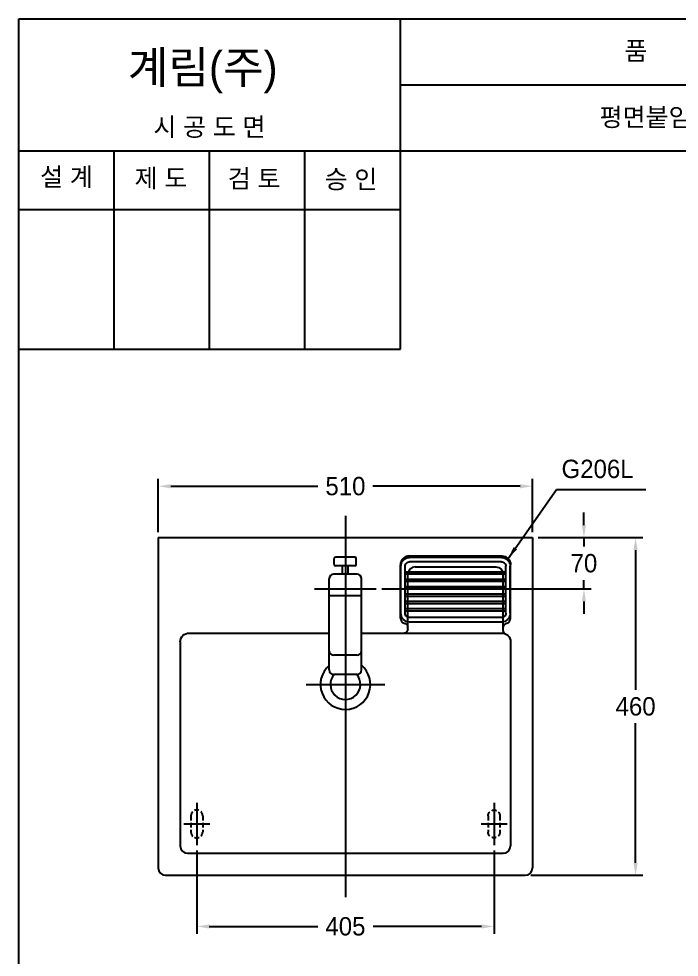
# Model space of a CAD drawing. Header units: millimetres. Extents: x 0 to 5723, y -67 to 2530.
# Drawn here: x 1923 to 2823, y 1252 to 2530 of the extents above; entities that cross this region are included whole.
import ezdxf
from ezdxf.enums import TextEntityAlignment as Align
from ezdxf.lldxf.tags import DXFTag

# ---------------------------------------------------------------- set-up
doc = ezdxf.new("R2010")
doc.units = ezdxf.units.MM
doc.linetypes.add('DASHED2', pattern=[9.525, 6.35, -3.175])
for name, color, linetype in [('TEXT', 7, 'Continuous'), ('내부선 및 부속', 4, 'Continuous'), ('도각라인', 255, 'Continuous'), ('외형선', 3, 'Continuous'), ('점선', 6, 'DASHED2'), ('중심선', 1, 'DASHED'), ('치수선', 7, 'Continuous')]:
    doc.layers.add(name, color=color, linetype=linetype)
doc.styles.add('____', font='')
doc.styles.add('타이틀', font='H2GTRM.TTF', dxfattribs={"height": 25})
doc.styles.get('____').set_extended_font_data('굴림')
tags = doc.linetypes.add('DASHDOT', pattern=[70, 31, -13, 13, -13]).pattern_tags.tags
tags[10:11] = [DXFTag(74, 4), DXFTag(75, 0), DXFTag(340, '0'), DXFTag(46, 0.0), DXFTag(50, 0.0), DXFTag(44, 0.0), DXFTag(45, 0.0)]
tags[8:9] = [DXFTag(74, 4), DXFTag(75, 0), DXFTag(340, '0'), DXFTag(46, 0.0), DXFTag(50, 0.0), DXFTag(44, 0.0), DXFTag(45, 0.0)]
tags[6:7] = [DXFTag(74, 4), DXFTag(75, 0), DXFTag(340, '0'), DXFTag(46, 0.0), DXFTag(50, 0.0), DXFTag(44, 0.0), DXFTag(45, 0.0)]
tags[4:5] = [DXFTag(74, 4), DXFTag(75, 0), DXFTag(340, '0'), DXFTag(46, 0.0), DXFTag(50, 0.0), DXFTag(44, 0.0), DXFTag(45, 0.0)]
tags = doc.linetypes.add('DASHED', pattern=[25.72, 12.86, -12.86]).pattern_tags.tags
tags[6:7] = [DXFTag(74, 4), DXFTag(75, 0), DXFTag(340, '0'), DXFTag(46, 0.0), DXFTag(50, 0.0), DXFTag(44, 0.0), DXFTag(45, 0.0)]
tags[4:5] = [DXFTag(74, 4), DXFTag(75, 0), DXFTag(340, '0'), DXFTag(46, 0.0), DXFTag(50, 0.0), DXFTag(44, 0.0), DXFTag(45, 0.0)]
doc.dimstyles.new('MSADIM', dxfattribs={"dimtxt": 33, "dimasz": 17, "dimexe": 10, "dimexo": 7.5, "dimgap": 10, "dimtad": 0, "dimtih": 1, "dimtoh": 1, "dimdec": 0, "dimzin": 1, "dimdsep": 46, "dimtxsty": '____', "dimcen": 11.25, "dimadec": 0, "dimazin": 0, "dimtfac": 1, "dimtdec": 0, "dimtix": 1, "dimtmove": 0, "dimatfit": 3, "dimfxl": 0, "dimtolj": 1, "dimtzin": 1, "dimarcsym": 0})

# ---------------------------------------------------------------- blocks, each defined once
blk = doc.blocks.new('*D17')
at = {"layer": '치수선', "color": 0, "linetype": 'Continuous', "lineweight": -2}
for p, q in [((2113.6, 1830.8), (2113.6, 1903.3)), ((2130.6, 1893.3), (2331.2, 1893.3)), ((2606.6, 1893.3), (2405.9, 1893.3)), ((2623.6, 1830.8), (2623.6, 1903.3))]:
    blk.add_line(p, q, dxfattribs=at)
at = {"layer": '치수선', "color": 0, "linetype": 'Continuous'}
for points in [[(2130.6, 1896.1), (2130.6, 1890.4), (2113.6, 1893.3)], [(2606.6, 1896.1), (2606.6, 1890.4), (2623.6, 1893.3)]]:
    blk.add_solid(points, dxfattribs=at)
at = {"layer": '치수선', "color": 0, "linetype": 'Continuous', "insert": (2368.6, 1893.3), "char_height": 25, "attachment_point": 5, "style": '____'}
blk.add_mtext('\\A1;510', dxfattribs=at)
blk = doc.blocks.new('*D18')
at = {"layer": '치수선', "color": 0, "linetype": 'Continuous', "lineweight": -2}
for p, q in [((2693.6, 1840.3), (2693.6, 1857.3)), ((2631.1, 1823.3), (2703.6, 1823.3)), ((2693.6, 1823.3), (2693.6, 1811.1)), ((2693.6, 1753.3), (2693.6, 1765.4)), ((2418.1, 1753.3), (2703.6, 1753.3)), ((2693.6, 1736.3), (2693.6, 1719.3))]:
    blk.add_line(p, q, dxfattribs=at)
at = {"layer": '치수선', "color": 0, "linetype": 'Continuous'}
for points in [[(2690.8, 1840.3), (2696.4, 1840.3), (2693.6, 1823.3)], [(2690.8, 1736.3), (2696.4, 1736.3), (2693.6, 1753.3)]]:
    blk.add_solid(points, dxfattribs=at)
at = {"layer": '치수선', "color": 0, "linetype": 'Continuous', "insert": (2693.6, 1788.3), "char_height": 25, "attachment_point": 5, "style": '____'}
blk.add_mtext('\\A1;70', dxfattribs=at)
blk = doc.blocks.new('*D19')
at = {"layer": '치수선', "color": 0, "linetype": 'Continuous', "lineweight": -2}
for p, q in [((2631.1, 1823.3), (2774, 1823.3)), ((2764, 1806.3), (2764, 1616.1)), ((2764, 1380.3), (2764, 1570.4)), ((2621.1, 1363.3), (2774, 1363.3))]:
    blk.add_line(p, q, dxfattribs=at)
at = {"layer": '치수선', "color": 0, "linetype": 'Continuous'}
for points in [[(2761.1, 1806.3), (2766.8, 1806.3), (2764, 1823.3)], [(2761.1, 1380.3), (2766.8, 1380.3), (2764, 1363.3)]]:
    blk.add_solid(points, dxfattribs=at)
at = {"layer": '치수선', "color": 0, "linetype": 'Continuous', "insert": (2764, 1593.3), "char_height": 25, "attachment_point": 5, "style": '____'}
blk.add_mtext('\\A1;460', dxfattribs=at)
blk = doc.blocks.new('*D20')
at = {"layer": '치수선', "color": 0, "linetype": 'Continuous', "lineweight": -2}
for p, q in [((2166.1, 1396.9), (2166.1, 1283.7)), ((2571.1, 1396.9), (2571.1, 1283.7)), ((2183.1, 1293.7), (2330.9, 1293.7)), ((2554.1, 1293.7), (2406.3, 1293.7))]:
    blk.add_line(p, q, dxfattribs=at)
at = {"layer": '치수선', "color": 0, "linetype": 'Continuous'}
for points in [[(2183.1, 1296.5), (2183.1, 1290.8), (2166.1, 1293.7)], [(2554.1, 1296.5), (2554.1, 1290.8), (2571.1, 1293.7)]]:
    blk.add_solid(points, dxfattribs=at)
at = {"layer": '치수선', "color": 0, "linetype": 'Continuous', "insert": (2368.6, 1293.7), "char_height": 25, "attachment_point": 5, "style": '____'}
blk.add_mtext('\\A1;405', dxfattribs=at)

msp = doc.modelspace()

# ---------------------------------------------------------------- linework, layer by layer
at = {"layer": '내부선 및 부속', "linetype": 'Continuous'}
for p, q in [((2381.4, 1796.7), (2355.4, 1796.7)), ((2455.6, 1798.3), (2581.6, 1798.3)), ((2581.1, 1796.3), (2456.1, 1796.3)), ((2581.1, 1790.3), (2456.1, 1790.3)), ((2381.4, 1784.7), (2355.4, 1784.7)), ((2364.4, 1773.3), (2364.4, 1784.7)), ((2372.4, 1773.3), (2372.4, 1784.7)), ((2443.6, 1713.5), (2443.6, 1786.3)), ((2444.1, 1720.3), (2444.1, 1784.3)), ((2450.1, 1720.3), (2450.1, 1784.3)), ((2463.6, 1783.3), (2573.6, 1783.3)), ((2587.1, 1720.3), (2587.1, 1784.3)), ((2593.1, 1720.3), (2593.1, 1784.3)), ((2593.6, 1713.5), (2593.6, 1786.3)), ((2346.4, 1669.3), (2346.4, 1767.3)), ((2384.4, 1773.3), (2352.4, 1773.3)), ((2390.4, 1669.3), (2390.4, 1767.3)), ((2587.1, 1776.3), (2450.1, 1776.3)), ((2587.1, 1773.3), (2450.1, 1773.3)), ((2587.1, 1766.3), (2450.1, 1766.3)), ((2453.6, 1698.3), (2453.6, 1773.3)), ((2583.6, 1696.7), (2583.6, 1773.3)), ((2587.1, 1763.3), (2450.1, 1763.3)), ((2587.1, 1756.3), (2450.1, 1756.3)), ((2587.1, 1753.3), (2450.1, 1753.3)), ((2390.4, 1744.1), (2346.4, 1744.1)), ((2587.1, 1746.3), (2450.1, 1746.3)), ((2587.1, 1743.3), (2450.1, 1743.3)), ((2587.1, 1736.3), (2450.1, 1736.3)), ((2587.1, 1733.3), (2450.1, 1733.3)), ((2587.1, 1726.3), (2450.1, 1726.3)), ((2587.1, 1723.3), (2450.1, 1723.3)), ((2581.1, 1714.3), (2456.1, 1714.3)), ((2448.6, 1706.8), (2450, 1706.3)), ((2581.1, 1708.3), (2456.1, 1708.3)), ((2587.1, 1706.3), (2588.6, 1706.8)), ((2346.4, 1643), (2346.4, 1669.3)), ((2384.4, 1663.3), (2352.4, 1663.3)), ((2390.4, 1643), (2390.4, 1669.3)), ((2384.4, 1637), (2352.4, 1637))]:
    msp.add_line(p, q, dxfattribs=at)
at = {"layer": '내부선 및 부속', "linetype": 'Continuous', "flags": 128}
for points in [[(2444.1, 1784.3, -0.414214), (2456.1, 1796.3)], [(2450.1, 1784.3, -0.414214), (2456.1, 1790.3)], [(2581.1, 1796.3, -0.414214), (2593.1, 1784.3)], [(2581.1, 1790.3, -0.414214), (2587.1, 1784.3)], [(2581.6, 1798.3, -0.414214), (2593.6, 1786.3)], [(2573.6, 1783.3, -0.414214), (2583.6, 1773.3)], [(2456.1, 1708.3, -0.414214), (2444.1, 1720.3)], [(2456.1, 1714.3, -0.414214), (2450.1, 1720.3)], [(2593.1, 1720.3, -0.414214), (2581.1, 1708.3)], [(2587.1, 1720.3, -0.414214), (2581.1, 1714.3)], [(2450, 1706.3, -0.331206), (2453.6, 1701.5)], [(2453.6, 1698.3, -0.414214), (2448.6, 1693.3)], [(2586.5, 1692.2, -0.295708), (2583.6, 1696.7)]]:
    msp.add_lwpolyline(points, format="xyb", dxfattribs=at)
at = {"layer": '내부선 및 부속', "linetype": 'Continuous'}
for centre, radius, start, end in [((2355.4, 1794.7), 2, 90, 180), ((2381.4, 1794.7), 2, 0, 90), ((2455.6, 1786.3), 12, 90, 180), ((2355.4, 1786.7), 2, 180, 270), ((2381.4, 1786.7), 2, 270, 0), ((2463.6, 1773.3), 10, 90, 180), ((2352.4, 1767.3), 6, 90, 180), ((2384.4, 1767.3), 6, 0, 90), ((2450.6, 1713.5), 7, 180, 253.3008), ((2586.6, 1713.5), 7, 286.6992, 0), ((2588.6, 1701.5), 5, 106.6992, 180), ((2352.4, 1669.3), 6, 180, 270), ((2384.4, 1669.3), 6, 270, 0), ((2368.6, 1623.3), 34, 130.7987, 50.1549), ((2352.4, 1643), 6, 180, 270), ((2368.6, 1623.3), 20.5, 137.8427, 42.1573), ((2384.4, 1643), 6, 270, 0)]:
    msp.add_arc(centre, radius, start, end, dxfattribs=at)
for points in [[(2353.4, 1786.7), (2353.4, 1790.7), (2353.4, 1794.7)], [(2383.4, 1786.7), (2383.4, 1790.7), (2383.4, 1794.7)]]:
    msp.add_open_spline(points, degree=2, dxfattribs=at)
at = {"layer": '도각라인', "color": 7}
for p, q in [((1923.5, 0), (1923.5, 2530)), ((1923.5, 2530), (3723.5, 2530)), ((2443.5, 2080), (2443.5, 2530)), ((2443.5, 2440), (3723.5, 2440)), ((1923.5, 2350), (3723.5, 2350)), ((2053.5, 2080), (2053.5, 2350)), ((2183.5, 2080), (2183.5, 2350)), ((2313.5, 2080), (2313.5, 2350)), ((1923.5, 2270), (2443.5, 2270)), ((1923.5, 2080), (2443.5, 2080))]:
    msp.add_line(p, q, dxfattribs=at)
at = {"layer": '외형선', "linetype": 'Continuous'}
for p, q in [((2113.6, 1823.3), (2623.6, 1823.3)), ((2113.6, 1823.3), (2113.6, 1373.3)), ((2623.6, 1823.3), (2623.6, 1373.3)), ((2155.6, 1693.3), (2346.4, 1693.3)), ((2390.4, 1693.3), (2581.6, 1693.3)), ((2143.6, 1681.3), (2143.6, 1403.3)), ((2593.6, 1681.3), (2593.6, 1403.3)), ((2153.6, 1393.3), (2583.6, 1393.3)), ((2123.6, 1363.3), (2613.6, 1363.3))]:
    msp.add_line(p, q, dxfattribs=at)
at = {"layer": '외형선', "linetype": 'Continuous', "flags": 128}
for points in [[(2143.6, 1681.3, -0.414214), (2155.6, 1693.3)], [(2581.6, 1693.3, -0.414214), (2593.6, 1681.3)]]:
    msp.add_lwpolyline(points, format="xyb", dxfattribs=at)
at = {"layer": '외형선', "linetype": 'Continuous'}
for centre, start, end in [((2153.6, 1403.3), 180, 270), ((2583.6, 1403.3), 270, 0), ((2123.6, 1373.3), 180, 270), ((2613.6, 1373.3), 270, 0)]:
    msp.add_arc(centre, 10, start, end, dxfattribs=at)
at = {"layer": '점선'}
for p, q in [((2158.1, 1444.3), (2158.1, 1422.3)), ((2174.1, 1444.3), (2174.1, 1422.3)), ((2563.1, 1444.3), (2563.1, 1422.3)), ((2579.1, 1444.3), (2579.1, 1422.3))]:
    msp.add_line(p, q, dxfattribs=at)
at = {"layer": '점선', "flags": 128}
for points in [[(2563.1, 1444.3, -1), (2579.1, 1444.3)], [(2579.1, 1422.3, -1), (2563.1, 1422.3)]]:
    msp.add_lwpolyline(points, format="xyb", dxfattribs=at)
at = {"layer": '점선'}
for centre, start, end in [((2166.1, 1444.3), 0, 180), ((2166.1, 1422.3), 180, 0)]:
    msp.add_arc(centre, 8, start, end, dxfattribs=at)
at = {"layer": '중심선', "linetype": 'DASHDOT'}
for p, q in [((2368.6, 1853), (2368.6, 1753.3)), ((2326.6, 1753.3), (2410.6, 1753.3)), ((2368.6, 1753.3), (2368.6, 1333.5)), ((2314.9, 1623.3), (2422.4, 1623.3)), ((2166.1, 1462), (2166.1, 1404.4)), ((2571.1, 1462), (2571.1, 1404.4)), ((2148.4, 1433.3), (2183.9, 1433.3)), ((2553.4, 1433.3), (2588.9, 1433.3))]:
    msp.add_line(p, q, dxfattribs=at)

# ---------------------------------------------------------------- texts
at = {"layer": 'TEXT', "style": '타이틀'}
for s, p in [('품             명', (2839.2, 2486.4)), ('평면붙임 세면기', (2829.2, 2396)), ('시 공 도 면', (2183.3, 2382.7)), ('설 계', (1988.5, 2314.6)), ('제 도', (2117.2, 2312.9)), ('검 토', (2244.2, 2312.3)), ('승 인', (2376.2, 2311.4))]:
    msp.add_text(s, height=25, dxfattribs=at).set_placement(p, align=Align.MIDDLE_CENTER)
msp.add_text('계림(주)', height=44, dxfattribs=at).set_placement((2072.2, 2441.8))
at = {"layer": 'TEXT', "linetype": 'Continuous', "insert": (2663.1, 1929.4), "char_height": 25, "width": 380.447, "attachment_point": 1, "line_spacing_factor": 0.963855, "style": '타이틀'}
msp.add_mtext('\\A1;G206L', dxfattribs=at)

# ---------------------------------------------------------------- dimensions: what is measured, and where the dimension line sits
at = {"layer": '치수선', "linetype": 'Continuous'}
for base, p1, p2, picture, middle in [((2623.6, 1893.3), (2113.6, 1823.3), (2623.6, 1823.3), '*D17', (2368.6, 1893.3)), ((2571.1, 1293.7), (2166.1, 1404.4), (2571.1, 1404.4), '*D20', (2368.6, 1293.7))]:
    dim = msp.add_linear_dim(base=base, p1=p1, p2=p2, dimstyle='MSADIM', override={"dimtxt": 25}, dxfattribs=at)
    dim.commit()
    dim.dimension.update_dxf_attribs({"geometry": picture, "text_midpoint": middle, "dimtype": 160})
for base, p1, p2, picture, middle in [((2693.6, 1823.3), (2410.6, 1753.3), (2623.6, 1823.3), '*D18', (2693.6, 1788.3)), ((2764, 1363.3), (2623.6, 1823.3), (2613.6, 1363.3), '*D19', (2764, 1593.3))]:
    dim = msp.add_linear_dim(base=base, p1=p1, p2=p2, angle=90, dimstyle='MSADIM', override={"dimtxt": 25}, dxfattribs=at)
    dim.commit()
    dim.dimension.update_dxf_attribs({"geometry": picture, "text_midpoint": middle, "dimtype": 160})

# ---------------------------------------------------------------- leaders
msp.add_leader([(2590.3, 1794.8), (2656, 1888.9), (2778.1, 1888.9)], dimstyle='MSADIM', override={"dimtxt": 25}, dxfattribs=at)

doc.saveas('drawing.dxf')
